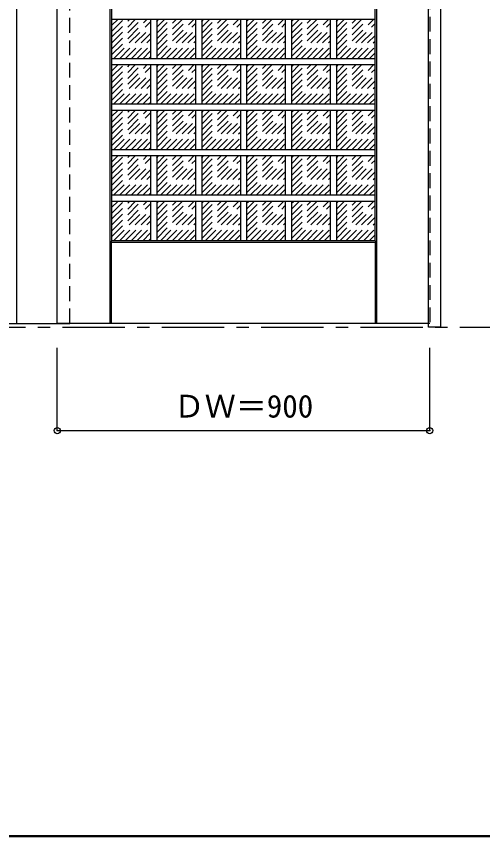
# Model space of a CAD drawing. Units: millimetres, scale not verified. Extents: x -6000 to 5700, y -4307 to 4260.
# Drawn here: x 1598 to 2725, y 188 to 2168 of the extents above; entities that cross this region are included whole.
import ezdxf
from ezdxf.enums import TextEntityAlignment as Align

# ---------------------------------------------------------------- set-up
doc = ezdxf.new("R2010")
doc.units = ezdxf.units.MM
doc.header["$LTSCALE"] = 30
doc.header["$PDMODE"] = 32
doc.header["$PDSIZE"] = 15
doc.linetypes.add('CHAIN1', pattern=[8, 5, -1, 1, -1])
doc.linetypes.add('DASHED1', pattern=[1.8, 1.2, -0.6])
for name, color, linetype in [('0-1_通り芯', 4, 'CHAIN1'), ('0-2_扉', 4, 'DASHED1'), ('0-3_仕上げ', 3, 'Continuous'), ('0-4_枠', 3, 'Continuous'), ('0-B_寸法', 4, 'Continuous'), ('0-C_ハッチ', 4, 'DASHED1'), ('F-1_枠', 6, 'Continuous')]:
    doc.layers.add(name, color=color, linetype=linetype)
doc.styles.add('ＭＳ ゴシック', font='')
doc.styles.get('ＭＳ ゴシック').set_extended_font_data('MS Gothic')

msp = doc.modelspace()

# ---------------------------------------------------------------- linework, layer by layer
at = {"layer": '0-1_通り芯', "color": 7}
msp.add_line((-5490, 1418), (5690, 1418), dxfattribs=at)
at = {"layer": '0-2_扉', "color": 3, "linetype": 'Continuous'}
for p, q in [((1697, 1426.5), (1697, 3409.5)), ((830, 1426.5), (1727, 1426.5)), ((2594, 1426.5), (1697, 1426.5))]:
    msp.add_line(p, q, dxfattribs=at)
at = {"layer": '0-2_扉'}
for p, q in [((1727, 1426.5), (1727, 3409.5)), ((2597, 3409.5), (2597, 1426.5)), ((2597, 1426.5), (2594, 1426.5))]:
    msp.add_line(p, q, dxfattribs=at)
at = {"layer": '0-3_仕上げ', "color": 7}
for p, q in [((1599, 1426.5), (1599, 3409.5)), ((1825, 1426.5), (1825, 3409.5)), ((2469, 1426.5), (2469, 3409.5)), ((2465, 1626.5), (2467.5, 1624)), ((1826.5, 1426.5), (1826.5, 1624)), ((1828, 1426.5), (1828, 1622.5)), ((2466, 1622.5), (1828, 1622.5)), ((2466, 1622.5), (2467.5, 1624)), ((2466, 1426.5), (2466, 1622.5)), ((2467.5, 1426.5), (2467.5, 1624))]:
    msp.add_line(p, q, dxfattribs=at)
at = {"layer": '0-3_仕上げ'}
for p, q in [((1829, 1626.5), (1829, 3259.5)), ((2465, 1626.5), (2465, 3259.5)), ((2465, 2160.83), (1829, 2160.83)), ((1922.5, 2160.83), (1922.5, 2065.97)), ((1937.5, 2160.83), (1937.5, 2065.97)), ((2031, 2160.83), (2031, 2065.97)), ((2046, 2160.83), (2046, 2065.97)), ((2139.5, 2160.83), (2139.5, 2065.97)), ((2154.5, 2160.83), (2154.5, 2065.97)), ((2248, 2160.83), (2248, 2065.97)), ((2263, 2160.83), (2263, 2065.97)), ((2356.5, 2160.83), (2356.5, 2065.97)), ((2371.5, 2160.83), (2371.5, 2065.97)), ((2465, 2065.97), (1829, 2065.97)), ((2465, 2050.97), (1829, 2050.97)), ((1922.5, 2050.97), (1922.5, 1956.1)), ((1937.5, 2050.97), (1937.5, 1956.1)), ((2031, 2050.97), (2031, 1956.1)), ((2046, 2050.97), (2046, 1956.1)), ((2139.5, 2050.97), (2139.5, 1956.1)), ((2154.5, 2050.97), (2154.5, 1956.1)), ((2248, 2050.97), (2248, 1956.1)), ((2263, 2050.97), (2263, 1956.1)), ((2356.5, 2050.97), (2356.5, 1956.1)), ((2371.5, 2050.97), (2371.5, 1956.1)), ((2465, 1956.1), (1829, 1956.1)), ((2465, 1941.1), (1829, 1941.1)), ((1922.5, 1941.1), (1922.5, 1846.23)), ((1937.5, 1941.1), (1937.5, 1846.23)), ((2031, 1941.1), (2031, 1846.23)), ((2046, 1941.1), (2046, 1846.23)), ((2139.5, 1941.1), (2139.5, 1846.23)), ((2154.5, 1941.1), (2154.5, 1846.23)), ((2248, 1941.1), (2248, 1846.23)), ((2263, 1941.1), (2263, 1846.23)), ((2356.5, 1941.1), (2356.5, 1846.23)), ((2371.5, 1941.1), (2371.5, 1846.23)), ((2465, 1846.23), (1829, 1846.23)), ((2465, 1831.23), (1829, 1831.23)), ((1922.5, 1831.23), (1922.5, 1736.37)), ((1937.5, 1831.23), (1937.5, 1736.37)), ((2031, 1831.23), (2031, 1736.37)), ((2046, 1831.23), (2046, 1736.37)), ((2139.5, 1831.23), (2139.5, 1736.37)), ((2154.5, 1831.23), (2154.5, 1736.37)), ((2248, 1831.23), (2248, 1736.37)), ((2263, 1831.23), (2263, 1736.37)), ((2356.5, 1831.23), (2356.5, 1736.37)), ((2371.5, 1831.23), (2371.5, 1736.37)), ((2465, 1736.37), (1829, 1736.37)), ((2465, 1721.37), (1829, 1721.37)), ((1922.5, 1721.37), (1922.5, 1626.5)), ((1937.5, 1721.37), (1937.5, 1626.5)), ((2031, 1721.37), (2031, 1626.5)), ((2046, 1721.37), (2046, 1626.5)), ((2139.5, 1721.37), (2139.5, 1626.5)), ((2154.5, 1721.37), (2154.5, 1626.5)), ((2248, 1721.37), (2248, 1626.5)), ((2263, 1721.37), (2263, 1626.5)), ((2356.5, 1721.37), (2356.5, 1626.5)), ((2371.5, 1721.37), (2371.5, 1626.5)), ((2465, 1626.5), (1829, 1626.5))]:
    msp.add_line(p, q, dxfattribs=at)
at = {"layer": '0-3_仕上げ', "color": 7}
msp.add_lwpolyline([(1828, 1622.5), (1826.5, 1624), (1829, 1626.5)], dxfattribs=at)
at = {"layer": '0-4_枠'}
for p, q in [((2594, 1427.04), (2594, 3453)), ((2624, 1418), (2624, 3453)), ((2594, 1426.7), (2594, 1427.04))]:
    msp.add_line(p, q, dxfattribs=at)
msp.add_lwpolyline([(2624, 1418), (2594, 1418), (2594, 1426.7)], dxfattribs=at)
at = {"layer": '0-B_寸法'}
for p, q in [((1697, 1168), (1697, 1368)), ((2597, 1168), (2597, 1368)), ((1697, 1168), (2597, 1168))]:
    msp.add_line(p, q, dxfattribs=at)
at = {"layer": '0-B_寸法', "color": 7}
for p in [(1697, 1168), (2597, 1168)]:
    msp.add_point(p, dxfattribs=at)
at = {"layer": '0-C_ハッチ'}
for p, q in [((1829, 2076.16), (1913.67, 2160.83)), ((1829, 2090.31), (1899.53, 2160.83)), ((1829, 2104.45), (1885.38, 2160.83)), ((1829, 2118.59), (1871.24, 2160.83)), ((1829, 2132.73), (1857.1, 2160.83)), ((1829, 2146.87), (1842.96, 2160.83)), ((1937.5, 2071.53), (2026.81, 2160.83)), ((1937.5, 2085.67), (2012.66, 2160.83)), ((1937.5, 2099.81), (1998.52, 2160.83)), ((1937.5, 2113.95), (1984.38, 2160.83)), ((1937.5, 2128.1), (1970.24, 2160.83)), ((1937.5, 2142.24), (1956.1, 2160.83)), ((1937.5, 2156.38), (1941.95, 2160.83)), ((2046, 2071.53), (2135.31, 2160.83)), ((2046, 2085.67), (2121.16, 2160.83)), ((2046, 2099.81), (2107.02, 2160.83)), ((2046, 2113.95), (2092.88, 2160.83)), ((2046, 2128.1), (2078.74, 2160.83)), ((2046, 2142.24), (2064.6, 2160.83)), ((2046, 2156.38), (2050.45, 2160.83)), ((2154.5, 2071.53), (2243.81, 2160.83)), ((2154.5, 2085.67), (2229.66, 2160.83)), ((2154.5, 2099.81), (2215.52, 2160.83)), ((2154.5, 2113.95), (2201.38, 2160.83)), ((2154.5, 2128.1), (2187.24, 2160.83)), ((2154.5, 2142.24), (2173.1, 2160.83)), ((2154.5, 2156.38), (2158.95, 2160.83)), ((2263, 2071.53), (2352.31, 2160.83)), ((2263, 2085.67), (2338.16, 2160.83)), ((2263, 2099.81), (2324.02, 2160.83)), ((2263, 2113.95), (2309.88, 2160.83)), ((2263, 2128.1), (2295.74, 2160.83)), ((2263, 2142.24), (2281.6, 2160.83)), ((2263, 2156.38), (2267.45, 2160.83)), ((2371.5, 2071.53), (2460.81, 2160.83)), ((2371.5, 2085.67), (2446.66, 2160.83)), ((2371.5, 2099.81), (2432.52, 2160.83)), ((2371.5, 2113.95), (2418.38, 2160.83)), ((2371.5, 2128.1), (2404.24, 2160.83)), ((2371.5, 2142.24), (2390.1, 2160.83)), ((2371.5, 2156.38), (2375.95, 2160.83)), ((1832.94, 2065.97), (1922.5, 2155.52)), ((1847.09, 2065.97), (1922.5, 2141.38)), ((1946.08, 2065.97), (2031, 2150.88)), ((2054.58, 2065.97), (2139.5, 2150.88)), ((2163.08, 2065.97), (2248, 2150.88)), ((2271.58, 2065.97), (2356.5, 2150.88)), ((2380.08, 2065.97), (2465, 2150.88)), ((1861.23, 2065.97), (1922.5, 2127.24)), ((1960.22, 2065.97), (2031, 2136.74)), ((1974.37, 2065.97), (2031, 2122.6)), ((2068.72, 2065.97), (2139.5, 2136.74)), ((2082.87, 2065.97), (2139.5, 2122.6)), ((2177.22, 2065.97), (2248, 2136.74)), ((2191.37, 2065.97), (2248, 2122.6)), ((2285.72, 2065.97), (2356.5, 2136.74)), ((2299.87, 2065.97), (2356.5, 2122.6)), ((2394.22, 2065.97), (2465, 2136.74)), ((2408.37, 2065.97), (2465, 2122.6)), ((1875.37, 2065.97), (1922.5, 2113.1)), ((1988.51, 2065.97), (2031, 2108.46)), ((2097.01, 2065.97), (2139.5, 2108.46)), ((2205.51, 2065.97), (2248, 2108.46)), ((2314.01, 2065.97), (2356.5, 2108.46)), ((2422.51, 2065.97), (2465, 2108.46)), ((1889.51, 2065.97), (1922.5, 2098.95)), ((1903.66, 2065.97), (1922.5, 2084.81)), ((2002.65, 2065.97), (2031, 2094.32)), ((2016.79, 2065.97), (2031, 2080.17)), ((2111.15, 2065.97), (2139.5, 2094.32)), ((2125.29, 2065.97), (2139.5, 2080.17)), ((2219.65, 2065.97), (2248, 2094.32)), ((2233.79, 2065.97), (2248, 2080.17)), ((2328.15, 2065.97), (2356.5, 2094.32)), ((2342.29, 2065.97), (2356.5, 2080.17)), ((2436.65, 2065.97), (2465, 2094.32)), ((2450.79, 2065.97), (2465, 2080.17)), ((1917.8, 2065.97), (1922.5, 2070.67)), ((2030.93, 2065.97), (2031, 2066.03)), ((2139.43, 2065.97), (2139.5, 2066.03)), ((2247.93, 2065.97), (2248, 2066.03)), ((2356.43, 2065.97), (2356.5, 2066.03)), ((2464.93, 2065.97), (2465, 2066.03)), ((1829, 1966.3), (1913.67, 2050.97)), ((1829, 1980.44), (1899.53, 2050.97)), ((1829, 1994.58), (1885.38, 2050.97)), ((1829, 2008.72), (1871.24, 2050.97)), ((1829, 2022.87), (1857.1, 2050.97)), ((1829, 2037.01), (1842.96, 2050.97)), ((1832.94, 1956.1), (1922.5, 2045.66)), ((1937.5, 1961.66), (2026.81, 2050.97)), ((1937.5, 1975.8), (2012.66, 2050.97)), ((1937.5, 1989.94), (1998.52, 2050.97)), ((1937.5, 2004.09), (1984.38, 2050.97)), ((1937.5, 2018.23), (1970.24, 2050.97)), ((1937.5, 2032.37), (1956.1, 2050.97)), ((1937.5, 2046.51), (1941.95, 2050.97)), ((1946.08, 1956.1), (2031, 2041.02)), ((2046, 1961.66), (2135.31, 2050.97)), ((2046, 1975.8), (2121.16, 2050.97)), ((2046, 1989.94), (2107.02, 2050.97)), ((2046, 2004.09), (2092.88, 2050.97)), ((2046, 2018.23), (2078.74, 2050.97)), ((2046, 2032.37), (2064.6, 2050.97)), ((2046, 2046.51), (2050.45, 2050.97)), ((2054.58, 1956.1), (2139.5, 2041.02)), ((2154.5, 1961.66), (2243.81, 2050.97)), ((2154.5, 1975.8), (2229.66, 2050.97)), ((2154.5, 1989.94), (2215.52, 2050.97)), ((2154.5, 2004.09), (2201.38, 2050.97)), ((2154.5, 2018.23), (2187.24, 2050.97)), ((2154.5, 2032.37), (2173.1, 2050.97)), ((2154.5, 2046.51), (2158.95, 2050.97)), ((2163.08, 1956.1), (2248, 2041.02)), ((2263, 1961.66), (2352.31, 2050.97)), ((2263, 1975.8), (2338.16, 2050.97)), ((2263, 1989.94), (2324.02, 2050.97)), ((2263, 2004.09), (2309.88, 2050.97)), ((2263, 2018.23), (2295.74, 2050.97)), ((2263, 2032.37), (2281.6, 2050.97)), ((2263, 2046.51), (2267.45, 2050.97)), ((2271.58, 1956.1), (2356.5, 2041.02)), ((2371.5, 1961.66), (2460.81, 2050.97)), ((2371.5, 1975.8), (2446.66, 2050.97)), ((2371.5, 1989.94), (2432.52, 2050.97)), ((2371.5, 2004.09), (2418.38, 2050.97)), ((2371.5, 2018.23), (2404.24, 2050.97)), ((2371.5, 2032.37), (2390.1, 2050.97)), ((2371.5, 2046.51), (2375.95, 2050.97)), ((2380.08, 1956.1), (2465, 2041.02)), ((1847.09, 1956.1), (1922.5, 2031.51)), ((1960.22, 1956.1), (2031, 2026.88)), ((2068.72, 1956.1), (2139.5, 2026.88)), ((2177.22, 1956.1), (2248, 2026.88)), ((2285.72, 1956.1), (2356.5, 2026.88)), ((2394.22, 1956.1), (2465, 2026.88)), ((1861.23, 1956.1), (1922.5, 2017.37)), ((1875.37, 1956.1), (1922.5, 2003.23)), ((1974.37, 1956.1), (2031, 2012.73)), ((2082.87, 1956.1), (2139.5, 2012.73)), ((2191.37, 1956.1), (2248, 2012.73)), ((2299.87, 1956.1), (2356.5, 2012.73)), ((2408.37, 1956.1), (2465, 2012.73)), ((1889.51, 1956.1), (1922.5, 1989.09)), ((1988.51, 1956.1), (2031, 1998.59)), ((2002.65, 1956.1), (2031, 1984.45)), ((2097.01, 1956.1), (2139.5, 1998.59)), ((2111.15, 1956.1), (2139.5, 1984.45)), ((2205.51, 1956.1), (2248, 1998.59)), ((2219.65, 1956.1), (2248, 1984.45)), ((2314.01, 1956.1), (2356.5, 1998.59)), ((2328.15, 1956.1), (2356.5, 1984.45)), ((2422.51, 1956.1), (2465, 1998.59)), ((2436.65, 1956.1), (2465, 1984.45)), ((1903.66, 1956.1), (1922.5, 1974.94)), ((2016.79, 1956.1), (2031, 1970.31)), ((2125.29, 1956.1), (2139.5, 1970.31)), ((2233.79, 1956.1), (2248, 1970.31)), ((2342.29, 1956.1), (2356.5, 1970.31)), ((2450.79, 1956.1), (2465, 1970.31)), ((1917.8, 1956.1), (1922.5, 1960.8)), ((2030.93, 1956.1), (2031, 1956.17)), ((2139.43, 1956.1), (2139.5, 1956.17)), ((2247.93, 1956.1), (2248, 1956.17)), ((2356.43, 1956.1), (2356.5, 1956.17)), ((2464.93, 1956.1), (2465, 1956.17)), ((1829, 1856.43), (1913.67, 1941.1)), ((1829, 1870.57), (1899.53, 1941.1)), ((1829, 1884.71), (1885.38, 1941.1)), ((1829, 1898.86), (1871.24, 1941.1)), ((1829, 1913), (1857.1, 1941.1)), ((1829, 1927.14), (1842.96, 1941.1)), ((1832.94, 1846.23), (1922.5, 1935.79)), ((1847.09, 1846.23), (1922.5, 1921.65)), ((1937.5, 1851.79), (2026.81, 1941.1)), ((1937.5, 1865.94), (2012.66, 1941.1)), ((1937.5, 1880.08), (1998.52, 1941.1)), ((1937.5, 1894.22), (1984.38, 1941.1)), ((1937.5, 1908.36), (1970.24, 1941.1)), ((1937.5, 1922.5), (1956.1, 1941.1)), ((1937.5, 1936.65), (1941.95, 1941.1)), ((1946.08, 1846.23), (2031, 1931.15)), ((2046, 1851.79), (2135.31, 1941.1)), ((2046, 1865.94), (2121.16, 1941.1)), ((2046, 1880.08), (2107.02, 1941.1)), ((2046, 1894.22), (2092.88, 1941.1)), ((2046, 1908.36), (2078.74, 1941.1)), ((2046, 1922.5), (2064.6, 1941.1)), ((2046, 1936.65), (2050.45, 1941.1)), ((2054.58, 1846.23), (2139.5, 1931.15)), ((2154.5, 1851.79), (2243.81, 1941.1)), ((2154.5, 1865.94), (2229.66, 1941.1)), ((2154.5, 1880.08), (2215.52, 1941.1)), ((2154.5, 1894.22), (2201.38, 1941.1)), ((2154.5, 1908.36), (2187.24, 1941.1)), ((2154.5, 1922.5), (2173.1, 1941.1)), ((2154.5, 1936.65), (2158.95, 1941.1)), ((2163.08, 1846.23), (2248, 1931.15)), ((2263, 1851.79), (2352.31, 1941.1)), ((2263, 1865.94), (2338.16, 1941.1)), ((2263, 1880.08), (2324.02, 1941.1)), ((2263, 1894.22), (2309.88, 1941.1)), ((2263, 1908.36), (2295.74, 1941.1)), ((2263, 1922.5), (2281.6, 1941.1)), ((2263, 1936.65), (2267.45, 1941.1)), ((2271.58, 1846.23), (2356.5, 1931.15)), ((2371.5, 1851.79), (2460.81, 1941.1)), ((2371.5, 1865.94), (2446.66, 1941.1)), ((2371.5, 1880.08), (2432.52, 1941.1)), ((2371.5, 1894.22), (2418.38, 1941.1)), ((2371.5, 1908.36), (2404.24, 1941.1)), ((2371.5, 1922.5), (2390.1, 1941.1)), ((2371.5, 1936.65), (2375.95, 1941.1)), ((2380.08, 1846.23), (2465, 1931.15)), ((1861.23, 1846.23), (1922.5, 1907.5)), ((1960.22, 1846.23), (2031, 1917.01)), ((1974.37, 1846.23), (2031, 1902.87)), ((2068.72, 1846.23), (2139.5, 1917.01)), ((2082.87, 1846.23), (2139.5, 1902.87)), ((2177.22, 1846.23), (2248, 1917.01)), ((2191.37, 1846.23), (2248, 1902.87)), ((2285.72, 1846.23), (2356.5, 1917.01)), ((2299.87, 1846.23), (2356.5, 1902.87)), ((2394.22, 1846.23), (2465, 1917.01)), ((2408.37, 1846.23), (2465, 1902.87)), ((1875.37, 1846.23), (1922.5, 1893.36)), ((1988.51, 1846.23), (2031, 1888.72)), ((2097.01, 1846.23), (2139.5, 1888.72)), ((2205.51, 1846.23), (2248, 1888.72)), ((2314.01, 1846.23), (2356.5, 1888.72)), ((2422.51, 1846.23), (2465, 1888.72)), ((1889.51, 1846.23), (1922.5, 1879.22)), ((1903.66, 1846.23), (1922.5, 1865.08)), ((2002.65, 1846.23), (2031, 1874.58)), ((2111.15, 1846.23), (2139.5, 1874.58)), ((2219.65, 1846.23), (2248, 1874.58)), ((2328.15, 1846.23), (2356.5, 1874.58)), ((2436.65, 1846.23), (2465, 1874.58)), ((1917.8, 1846.23), (1922.5, 1850.94)), ((2016.79, 1846.23), (2031, 1860.44)), ((2030.93, 1846.23), (2031, 1846.3)), ((2125.29, 1846.23), (2139.5, 1860.44)), ((2139.43, 1846.23), (2139.5, 1846.3)), ((2233.79, 1846.23), (2248, 1860.44)), ((2247.93, 1846.23), (2248, 1846.3)), ((2342.29, 1846.23), (2356.5, 1860.44)), ((2356.43, 1846.23), (2356.5, 1846.3)), ((2450.79, 1846.23), (2465, 1860.44)), ((2464.93, 1846.23), (2465, 1846.3)), ((1829, 1746.56), (1913.67, 1831.23)), ((1829, 1760.71), (1899.53, 1831.23)), ((1829, 1774.85), (1885.38, 1831.23)), ((1829, 1788.99), (1871.24, 1831.23)), ((1829, 1803.13), (1857.1, 1831.23)), ((1829, 1817.27), (1842.96, 1831.23)), ((1832.94, 1736.37), (1922.5, 1825.92)), ((1937.5, 1741.93), (2026.81, 1831.23)), ((1937.5, 1756.07), (2012.66, 1831.23)), ((1937.5, 1770.21), (1998.52, 1831.23)), ((1937.5, 1784.35), (1984.38, 1831.23)), ((1937.5, 1798.5), (1970.24, 1831.23)), ((1937.5, 1812.64), (1956.1, 1831.23)), ((1937.5, 1826.78), (1941.95, 1831.23)), ((2046, 1741.93), (2135.31, 1831.23)), ((2046, 1756.07), (2121.16, 1831.23)), ((2046, 1770.21), (2107.02, 1831.23)), ((2046, 1784.35), (2092.88, 1831.23)), ((2046, 1798.5), (2078.74, 1831.23)), ((2046, 1812.64), (2064.6, 1831.23)), ((2046, 1826.78), (2050.45, 1831.23)), ((2154.5, 1741.93), (2243.81, 1831.23)), ((2154.5, 1756.07), (2229.66, 1831.23)), ((2154.5, 1770.21), (2215.52, 1831.23)), ((2154.5, 1784.35), (2201.38, 1831.23)), ((2154.5, 1798.5), (2187.24, 1831.23)), ((2154.5, 1812.64), (2173.1, 1831.23)), ((2154.5, 1826.78), (2158.95, 1831.23)), ((2263, 1741.93), (2352.31, 1831.23)), ((2263, 1756.07), (2338.16, 1831.23)), ((2263, 1770.21), (2324.02, 1831.23)), ((2263, 1784.35), (2309.88, 1831.23)), ((2263, 1798.5), (2295.74, 1831.23)), ((2263, 1812.64), (2281.6, 1831.23)), ((2263, 1826.78), (2267.45, 1831.23)), ((2371.5, 1741.93), (2460.81, 1831.23)), ((2371.5, 1756.07), (2446.66, 1831.23)), ((2371.5, 1770.21), (2432.52, 1831.23)), ((2371.5, 1784.35), (2418.38, 1831.23)), ((2371.5, 1798.5), (2404.24, 1831.23)), ((2371.5, 1812.64), (2390.1, 1831.23)), ((2371.5, 1826.78), (2375.95, 1831.23)), ((1847.09, 1736.37), (1922.5, 1811.78)), ((1946.08, 1736.37), (2031, 1821.28)), ((1960.22, 1736.37), (2031, 1807.14)), ((2054.58, 1736.37), (2139.5, 1821.28)), ((2068.72, 1736.37), (2139.5, 1807.14)), ((2163.08, 1736.37), (2248, 1821.28)), ((2177.22, 1736.37), (2248, 1807.14)), ((2271.58, 1736.37), (2356.5, 1821.28)), ((2285.72, 1736.37), (2356.5, 1807.14)), ((2380.08, 1736.37), (2465, 1821.28)), ((2394.22, 1736.37), (2465, 1807.14)), ((1861.23, 1736.37), (1922.5, 1797.64)), ((1875.37, 1736.37), (1922.5, 1783.5)), ((1974.37, 1736.37), (2031, 1793)), ((2082.87, 1736.37), (2139.5, 1793)), ((2191.37, 1736.37), (2248, 1793)), ((2299.87, 1736.37), (2356.5, 1793)), ((2408.37, 1736.37), (2465, 1793)), ((1889.51, 1736.37), (1922.5, 1769.35)), ((1988.51, 1736.37), (2031, 1778.86)), ((2002.65, 1736.37), (2031, 1764.72)), ((2097.01, 1736.37), (2139.5, 1778.86)), ((2111.15, 1736.37), (2139.5, 1764.72)), ((2205.51, 1736.37), (2248, 1778.86)), ((2219.65, 1736.37), (2248, 1764.72)), ((2314.01, 1736.37), (2356.5, 1778.86)), ((2328.15, 1736.37), (2356.5, 1764.72)), ((2422.51, 1736.37), (2465, 1778.86)), ((2436.65, 1736.37), (2465, 1764.72)), ((1903.66, 1736.37), (1922.5, 1755.21)), ((2016.79, 1736.37), (2031, 1750.57)), ((2125.29, 1736.37), (2139.5, 1750.57)), ((2233.79, 1736.37), (2248, 1750.57)), ((2342.29, 1736.37), (2356.5, 1750.57)), ((2450.79, 1736.37), (2465, 1750.57)), ((1917.8, 1736.37), (1922.5, 1741.07)), ((2030.93, 1736.37), (2031, 1736.43)), ((2139.43, 1736.37), (2139.5, 1736.43)), ((2247.93, 1736.37), (2248, 1736.43)), ((2356.43, 1736.37), (2356.5, 1736.43)), ((2464.93, 1736.37), (2465, 1736.43)), ((1829, 1636.7), (1913.67, 1721.37)), ((1829, 1650.84), (1899.53, 1721.37)), ((1829, 1664.98), (1885.38, 1721.37)), ((1829, 1679.12), (1871.24, 1721.37)), ((1829, 1693.27), (1857.1, 1721.37)), ((1829, 1707.41), (1842.96, 1721.37)), ((1832.94, 1626.5), (1922.5, 1716.06)), ((1937.5, 1632.06), (2026.81, 1721.37)), ((1937.5, 1646.2), (2012.66, 1721.37)), ((1937.5, 1660.34), (1998.52, 1721.37)), ((1937.5, 1674.49), (1984.38, 1721.37)), ((1937.5, 1688.63), (1970.24, 1721.37)), ((1937.5, 1702.77), (1956.1, 1721.37)), ((1937.5, 1716.91), (1941.95, 1721.37)), ((1946.08, 1626.5), (2031, 1711.42)), ((2046, 1632.06), (2135.31, 1721.37)), ((2046, 1646.2), (2121.16, 1721.37)), ((2046, 1660.34), (2107.02, 1721.37)), ((2046, 1674.49), (2092.88, 1721.37)), ((2046, 1688.63), (2078.74, 1721.37)), ((2046, 1702.77), (2064.6, 1721.37)), ((2046, 1716.91), (2050.45, 1721.37)), ((2054.58, 1626.5), (2139.5, 1711.42)), ((2154.5, 1632.06), (2243.81, 1721.37)), ((2154.5, 1646.2), (2229.66, 1721.37)), ((2154.5, 1660.34), (2215.52, 1721.37)), ((2154.5, 1674.49), (2201.38, 1721.37)), ((2154.5, 1688.63), (2187.24, 1721.37)), ((2154.5, 1702.77), (2173.1, 1721.37)), ((2154.5, 1716.91), (2158.95, 1721.37)), ((2163.08, 1626.5), (2248, 1711.42)), ((2263, 1632.06), (2352.31, 1721.37)), ((2263, 1646.2), (2338.16, 1721.37)), ((2263, 1660.34), (2324.02, 1721.37)), ((2263, 1674.49), (2309.88, 1721.37)), ((2263, 1688.63), (2295.74, 1721.37)), ((2263, 1702.77), (2281.6, 1721.37)), ((2263, 1716.91), (2267.45, 1721.37)), ((2271.58, 1626.5), (2356.5, 1711.42)), ((2371.5, 1632.06), (2460.81, 1721.37)), ((2371.5, 1646.2), (2446.66, 1721.37)), ((2371.5, 1660.34), (2432.52, 1721.37)), ((2371.5, 1674.49), (2418.38, 1721.37)), ((2371.5, 1688.63), (2404.24, 1721.37)), ((2371.5, 1702.77), (2390.1, 1721.37)), ((2371.5, 1716.91), (2375.95, 1721.37)), ((2380.08, 1626.5), (2465, 1711.42)), ((1847.09, 1626.5), (1922.5, 1701.91)), ((1861.23, 1626.5), (1922.5, 1687.77)), ((1960.22, 1626.5), (2031, 1697.28)), ((2068.72, 1626.5), (2139.5, 1697.28)), ((2177.22, 1626.5), (2248, 1697.28)), ((2285.72, 1626.5), (2356.5, 1697.28)), ((2394.22, 1626.5), (2465, 1697.28)), ((1875.37, 1626.5), (1922.5, 1673.63)), ((1974.37, 1626.5), (2031, 1683.13)), ((1988.51, 1626.5), (2031, 1668.99)), ((2082.87, 1626.5), (2139.5, 1683.13)), ((2097.01, 1626.5), (2139.5, 1668.99)), ((2191.37, 1626.5), (2248, 1683.13)), ((2205.51, 1626.5), (2248, 1668.99)), ((2299.87, 1626.5), (2356.5, 1683.13)), ((2314.01, 1626.5), (2356.5, 1668.99)), ((2408.37, 1626.5), (2465, 1683.13)), ((2422.51, 1626.5), (2465, 1668.99)), ((1889.51, 1626.5), (1922.5, 1659.49)), ((1903.66, 1626.5), (1922.5, 1645.34)), ((2002.65, 1626.5), (2031, 1654.85)), ((2111.15, 1626.5), (2139.5, 1654.85)), ((2219.65, 1626.5), (2248, 1654.85)), ((2328.15, 1626.5), (2356.5, 1654.85)), ((2436.65, 1626.5), (2465, 1654.85)), ((1917.8, 1626.5), (1922.5, 1631.2)), ((2016.79, 1626.5), (2031, 1640.71)), ((2030.93, 1626.5), (2031, 1626.57)), ((2125.29, 1626.5), (2139.5, 1640.71)), ((2139.43, 1626.5), (2139.5, 1626.57)), ((2233.79, 1626.5), (2248, 1640.71)), ((2247.93, 1626.5), (2248, 1626.57)), ((2342.29, 1626.5), (2356.5, 1640.71)), ((2356.43, 1626.5), (2356.5, 1626.57)), ((2450.79, 1626.5), (2465, 1640.71)), ((2464.93, 1626.5), (2465, 1626.57))]:
    msp.add_line(p, q, dxfattribs=at)
at = {"layer": 'F-1_枠'}
for p, q in [((-6000, 190.5), (5700, 190.5)), ((-6000, 187.5), (5700, 187.5))]:
    msp.add_line(p, q, dxfattribs=at)

# ---------------------------------------------------------------- texts
at = {"layer": '0-B_寸法', "color": 7, "style": 'ＭＳ ゴシック'}
msp.add_text('ＤＷ＝900', height=54.99, dxfattribs=at).set_placement((1978.25, 1183), align=Align.BOTTOM_LEFT)

doc.saveas('drawing.dxf')
